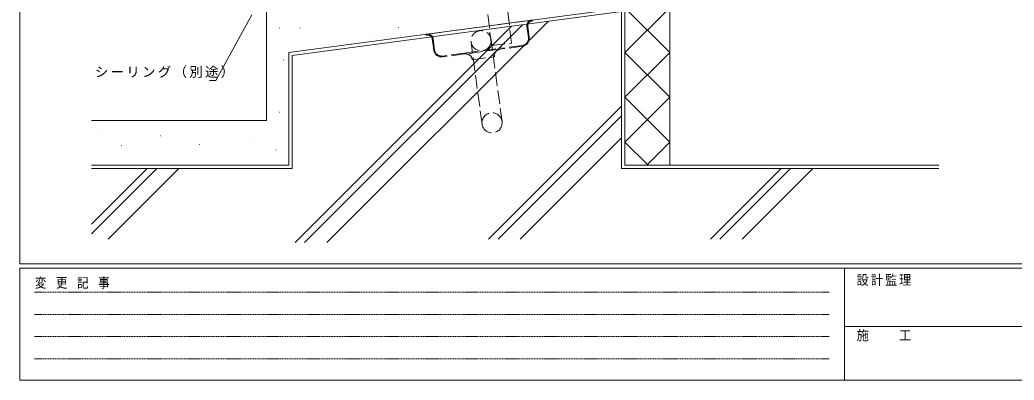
# Model space of a CAD drawing. Units: millimetres, scale not verified. Extents: x -567 to 567, y -403 to 403.
# Drawn here: x -562.7 to -119.1, y -403 to -242.1 of the extents above; entities that cross this region are included whole.
import ezdxf

# ---------------------------------------------------------------- set-up
doc = ezdxf.new("R2010")
doc.units = ezdxf.units.MM
doc.header["$LTSCALE"] = 2
doc.linetypes.add('USER1', pattern=[0.375, 0.25, -0.125])
doc.linetypes.add('USER3', pattern=[4, 3, -1])
for name, color, linetype, lineweight in [('0-1_YKK_ZWAK', 7, 'Continuous', 18), ('0-5_YKK_13', 4, 'Continuous', 18), ('0-6_YKK_D', 6, 'Continuous', 18), ('0-7_YSS_K', 3, 'Continuous', 18)]:
    doc.layers.add(name, color=color, linetype=linetype, lineweight=lineweight)
doc.styles.add('ＭＳ ゴシック', font='')
doc.styles.get('ＭＳ ゴシック').set_extended_font_data('MS Gothic')

msp = doc.modelspace()

# ---------------------------------------------------------------- linework, layer by layer
at = {"layer": '0-1_YKK_ZWAK'}
for p, q in [((-562.726, -351), (-562.726, 399)), ((537.274, -351), (-562.726, -351)), ((-562.726, -403), (-562.726, -353)), ((483.274, -353), (-562.726, -353)), ((-194.726, -353), (-194.726, -403)), ((-194.726, -378.999), (-10.726, -378.999)), ((-562.726, -403), (483.274, -403))]:
    msp.add_line(p, q, dxfattribs=at)
at = {"layer": '0-1_YKK_ZWAK', "linetype": 'USER1'}
for p, q in [((-556.157, -363.732), (-201.596, -363.732)), ((-556.157, -373.63), (-201.596, -373.63)), ((-556.157, -383.528), (-201.596, -383.528)), ((-556.157, -393.426), (-201.596, -393.426))]:
    msp.add_line(p, q, dxfattribs=at)
at = {"layer": '0-5_YKK_13', "linetype": 'USER3'}
for p, q in [((-381.022, -248.432), (-334.434, -242.224)), ((-334.381, -242.621), (-333.885, -242.555)), ((-336.496, -244.92), (-335.822, -249.976)), ((-336.099, -244.868), (-335.426, -249.923)), ((-381.465, -248.895), (-380.969, -248.829)), ((-378.049, -255.602), (-378.723, -250.547)), ((-377.653, -255.55), (-378.326, -250.494)), ((-356.496, -288.645), (-361.383, -251.969)), ((-347.575, -287.456), (-352.462, -250.781)), ((-364.258, -256.892), (-374.17, -258.213)), ((-364.205, -257.289), (-374.117, -258.609)), ((-364.258, -256.892), (-348.398, -254.779)), ((-348.345, -255.175), (-364.205, -257.289)), ((-338.486, -253.458), (-348.398, -254.779)), ((-338.433, -253.854), (-348.345, -255.175)), ((-360.835, -259.866), (-350.923, -258.545))]:
    msp.add_line(p, q, dxfattribs=at)
for points in [[(-334.434, -242.224), (-333.938, -242.158), (-333.885, -242.555)], [(-381.465, -248.895), (-381.518, -248.498), (-381.022, -248.432)]]:
    msp.add_lwpolyline(points, dxfattribs=at)
msp.add_circle((-356.922, -251.375), 4.5, dxfattribs=at)
for centre, radius, start, end in [((-334.117, -244.603), 2.4, 97.59, 187.59), ((-334.117, -244.603), 2, 97.59, 187.59), ((-380.705, -250.811), 2.4, 7.59, 97.59), ((-380.705, -250.811), 2, 7.59, 97.59), ((-338.895, -250.385), 3.1, 277.59, 7.59), ((-338.895, -250.385), 3.5, 277.59, 7.59), ((-374.58, -255.14), 3.5, 187.59, 277.59), ((-374.58, -255.14), 3.1, 187.59, 277.59), ((-363.809, -260.262), 3, 7.59, 97.59), ((-347.949, -258.149), 3, 97.59, 187.59), ((-352.035, -288.051), 4.5, 7.59, 187.59), ((-352.035, -288.051), 4.5, 187.59, 7.59)]:
    msp.add_arc(centre, radius, start, end, dxfattribs=at)
at = {"layer": '0-6_YKK_D'}
for p, q in [((-459.284, -239.801), (-475.355, -269.075)), ((-475.355, -269.075), (-478.055, -269.075))]:
    msp.add_line(p, q, dxfattribs=at)
at = {"layer": '0-7_YSS_K', "linetype": 'USER3'}
for p, q in [((-343.292, -252.443), (-349.926, -199.515)), ((-352.222, -253.562), (-358.856, -200.635)), ((-352.222, -253.562), (-343.292, -252.443))]:
    msp.add_line(p, q, dxfattribs=at)
at = {"layer": '0-7_YSS_K'}
for p, q in [((-452.728, -236.962), (-452.728, -286.962)), ((-442.728, -256.661), (-292.728, -236.661)), ((-294.228, -238.374), (-441.228, -257.974)), ((-294.228, -238.432), (-294.228, -308.462)), ((-292.728, -306.962), (-292.728, -236.661)), ((-272.728, -236.661), (-292.728, -256.661)), ((-292.728, -236.661), (-272.728, -256.661)), ((-272.728, -236.661), (-272.728, -306.962)), ((-327.052, -242.751), (-425.775, -341.474)), ((-447.004, -245.664), (-446.904, -245.664)), ((-447.004, -245.664), (-446.904, -245.664)), ((-343.37, -244.926), (-439.918, -341.474)), ((-437.748, -245.809), (-437.648, -245.809)), ((-338.475, -244.274), (-435.675, -341.474)), ((-393.937, -245.469), (-393.837, -245.469)), ((-414.654, -252.597), (-414.554, -252.597)), ((-406.163, -248.863), (-406.063, -248.863)), ((-442.728, -306.962), (-442.728, -256.661)), ((-430.276, -255.991), (-430.176, -255.991)), ((-430.276, -255.991), (-430.176, -255.991)), ((-292.728, -256.661), (-272.728, -276.661)), ((-272.728, -256.661), (-292.728, -276.661)), ((-445.073, -260.133), (-444.973, -260.133)), ((-441.228, -257.974), (-441.228, -308.462)), ((-292.728, -276.661), (-272.728, -296.661)), ((-272.728, -276.661), (-292.728, -296.661)), ((-447.004, -283.284), (-446.904, -283.284)), ((-294.228, -280.637), (-353.565, -339.974)), ((-452.728, -286.962), (-530.835, -286.962)), ((-294.228, -284.88), (-349.322, -339.974)), ((-528.57, -293.413), (-528.47, -293.413)), ((-500.095, -293.895), (-499.995, -293.895)), ((-460.035, -295.342), (-459.935, -295.342)), ((-294.228, -294.779), (-339.423, -339.974)), ((-292.728, -296.661), (-282.427, -306.962)), ((-272.728, -296.661), (-283.029, -306.962)), ((-517.47, -298.236), (-517.37, -298.236)), ((-482.719, -297.754), (-482.619, -297.754)), ((-448.452, -300.165), (-448.352, -300.165)), ((-442.728, -306.962), (-530.835, -306.962)), ((-501.658, -308.462), (-530.835, -337.639)), ((-505.9, -308.462), (-530.835, -333.396)), ((-441.228, -308.462), (-530.835, -308.462)), ((-491.758, -308.462), (-523.271, -339.974)), ((-294.228, -308.462), (-152.728, -308.462)), ((-292.728, -306.962), (-152.728, -306.962)), ((-223.058, -308.462), (-254.57, -339.974)), ((-218.815, -308.462), (-250.327, -339.974)), ((-208.916, -308.462), (-240.428, -339.974))]:
    msp.add_line(p, q, dxfattribs=at)

# ---------------------------------------------------------------- texts
at = {"layer": '0-1_YKK_ZWAK', "char_height": 4.399, "attachment_point": 7, "style": 'ＭＳ ゴシック'}
for s, insert in [('\\T1.23;\\W0.85;変\\~更\\~記\\~事', (-555.991, -362.209)), ('\\T1.17;\\W0.9;設計監理', (-189.341, -360.904)), ('\\T1.17;\\W0.9;施\u3000\u3000工', (-189.341, -385.649))]:
    msp.add_mtext(s, dxfattribs=dict(at, insert=insert))
at = {"layer": '0-6_YKK_D', "color": 7, "insert": (-529.255, -268.075), "char_height": 4.399, "attachment_point": 7, "style": 'ＭＳ ゴシック'}
msp.add_mtext('\\T1.17;シーリング（別途）', dxfattribs=at)

doc.saveas('drawing.dxf')
